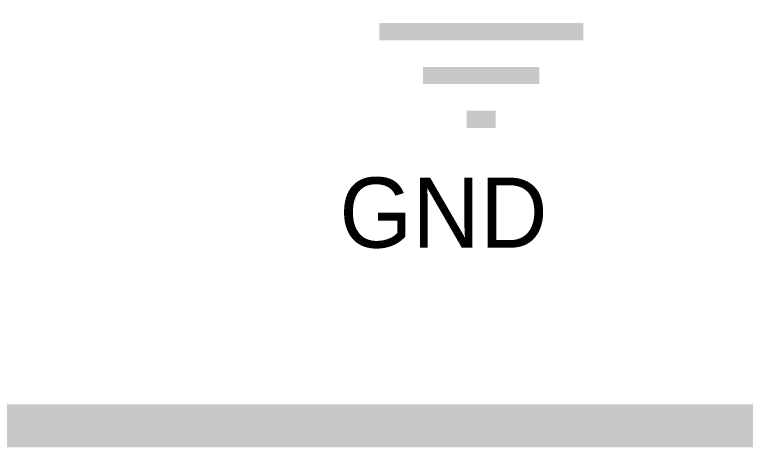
# Model space of a CAD drawing. Header units: inches. Extents: x -11.7 to 11.5, y 0 to 7.6.
# Drawn here: x 6.18 to 6.681, y 1.985 to 2.282 of the extents above; entities that cross this region are included whole.
import ezdxf

# ---------------------------------------------------------------- set-up
doc = ezdxf.new("R2010")
doc.units = ezdxf.units.IN
doc.header["$MEASUREMENT"] = 0
doc.layers.add('Sheet', color=255, linetype='Continuous')

msp = doc.modelspace()

# ---------------------------------------------------------------- linework, layer by layer
at = {"layer": 'Sheet'}
msp.add_lwpolyline([(4.20061, 4.09976, 0.0295, 0.0295, 0), (8.89918, 4.09976, 0.0295, 0.0295, 0), (8.89918, 1.99992, 0.0295, 0.0295, 0), (4.20061, 1.99992, 0.0295, 0.0295, 0), (4.20061, 4.09976, 0.0295, 0.0295, 0)], format="xyseb", close=True, dxfattribs=at)
for points in [[(6.43005, 2.26998, 0.0118, 0.0118, 0), (6.56984, 2.26998, 0.0118, 0.0118, 0)], [(6.46005, 2.23997, 0.0118, 0.0118, 0), (6.53985, 2.23997, 0.0118, 0.0118, 0)], [(6.49005, 2.20997, 0.0118, 0.0118, 0), (6.50985, 2.20997, 0.0118, 0.0118, 0)]]:
    msp.add_lwpolyline(points, format="xyseb", dxfattribs=at)

# ---------------------------------------------------------------- texts
msp.add_text('GND', height=0.04801, dxfattribs=at).set_placement((6.40275, 2.12205))

doc.saveas('drawing.dxf')
